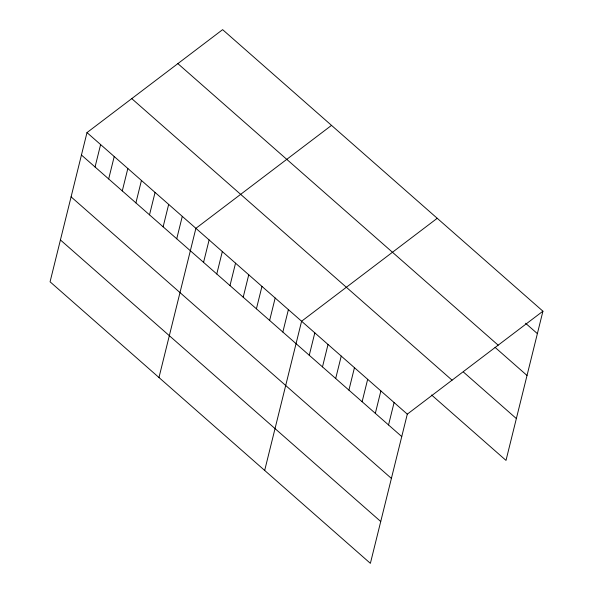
<?xml version="1.0" encoding="UTF-8"?>
<svg xmlns="http://www.w3.org/2000/svg" width="593" height="593" viewBox="0 0 593 593"><rect width="100%" height="100%" fill="white"/><g stroke="black" fill="none" stroke-linecap="round" stroke-linejoin="round"><path stroke-width="0.89" d="M86.993 132.595L50.071 281.801L370.38 563.35L407.302 414.151L542.929 311.199L222.62 29.65L86.993 132.595L407.302 414.151M95.058 166.989L100.61 144.566M108.675 178.953L114.219 156.53M122.284 190.924L127.836 168.494M135.901 202.888L141.445 180.457M149.51 214.851L155.062 192.429M163.127 226.815L168.671 204.392M176.736 238.786L182.288 216.356M158.976 377.526L195.898 228.327L331.524 125.375M203.562 262.365L209.114 239.935M216.779 273.981L222.323 251.551M229.988 285.589L235.54 263.166M243.204 297.204L248.749 274.781M256.413 308.82L261.965 286.397M269.63 320.435L275.174 298.005M282.839 332.05L288.391 309.62M264.678 470.442L301.6 321.236L437.226 218.291M309.264 355.274L314.816 332.851M322.481 366.889L328.025 344.466M335.69 378.504L341.242 356.074M348.906 390.12L354.451 367.69M362.115 401.735L367.667 379.305M375.332 413.343L380.876 390.92M388.541 424.959L394.093 402.536M542.929 311.199L506.007 460.405L431.593 394.997M525.554 323.237L537.377 333.629M177.863 63.621L498.172 345.17M495.036 347.342L527.021 375.465M463.504 372.107L516.355 418.569M131.75 98.623L452.059 380.172M81.449 155.025L401.757 436.574M71.093 196.861L391.402 478.41M60.427 239.965L380.736 521.514"/></g></svg>
